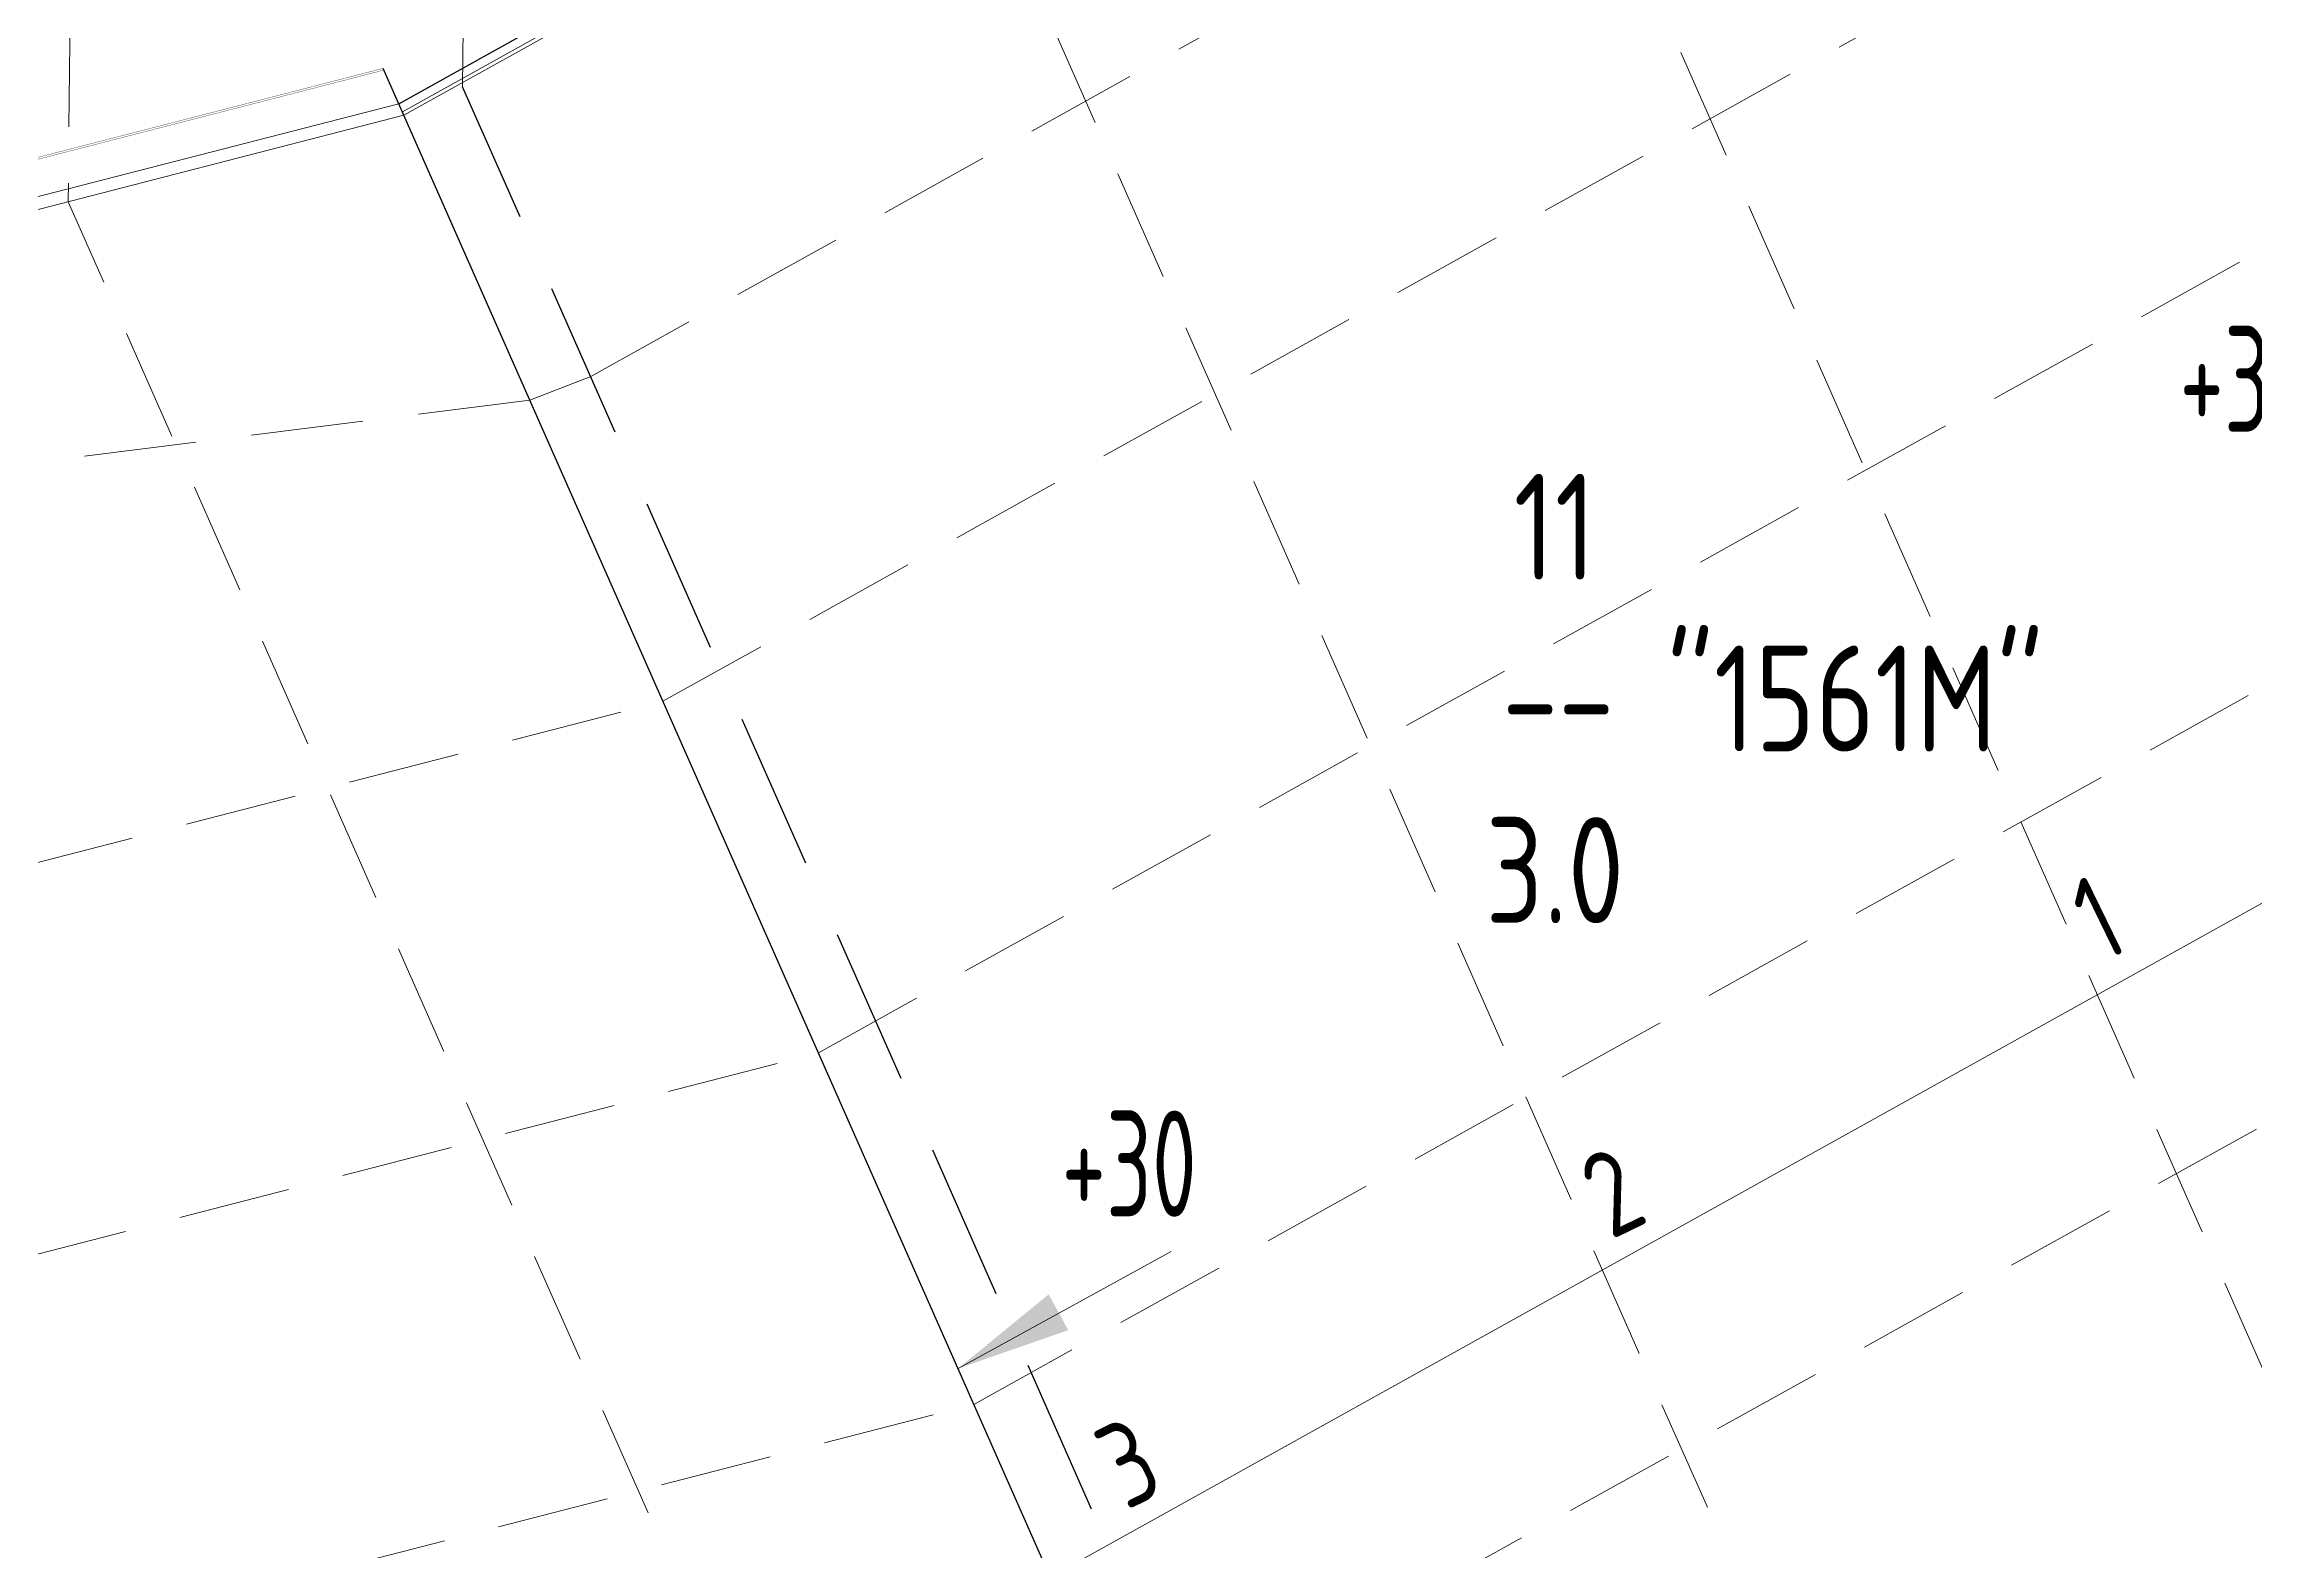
# Model space of a CAD drawing. Header units: millimetres. Extents: x 149544 to 197467, y -3118 to 25363.
# Drawn here: x 195524 to 196776, y 8783 to 9637 of the extents above; entities that cross this region are included whole.
import ezdxf

# ---------------------------------------------------------------- set-up
doc = ezdxf.new("R2010")
doc.units = ezdxf.units.MM
doc.header["$MEASUREMENT"] = 0
for name, pattern in [('K5LT32774', [0]), ('K5LT32778', [0]), ('K5LT32788', [0]), ('K5LT32803', [95.25, 63.5, -31.75]), ('K5LT32806', [133.350002, 88.900002, -44.450001]), ('K5LT32807', [0])]:
    doc.linetypes.add(name, pattern=pattern)
doc.layers.add('IDENT', color=7, linetype='Continuous')
doc.styles.add('KTEXTSTYLE', font='GOST_AU.SHX', dxfattribs={"width": 0.96, "height": 5})

# ---------------------------------------------------------------- blocks, each defined once
blk = doc.blocks.new('U14')
at = {"layer": 'IDENT', "color": 7, "char_height": 0.2, "attachment_point": 1, "style": 'KTEXTSTYLE'}
for s, insert in [('\\H3.5;\\W0.965;\\Q15;\\Q0;\\H60.00;11', (-150796.1, -8431.7)), ('\\H3.5;\\W0.965;\\Q15;\\Q0;\\H60.00;       -- "1561M"', (-151010.4, -8528.9)), ('\\H3.5;\\W0.965;\\Q15;\\Q0;\\H60.00;3.0', (-150812, -8626.1))]:
    blk.add_mtext(s, dxfattribs=dict(at, insert=insert))

msp = doc.modelspace()

# ---------------------------------------------------------------- hatches: boundary and pattern name
msp.add_hatch(color=0).paths.add_polyline_path([(196092.5, 8928.9), (196103.6, 8908.6), (196041.2, 8886.9)])

# ---------------------------------------------------------------- linework, layer by layer
at = {"color": 0, "linetype": 'K5LT32788'}
for p, q in [((195724.5, 9603.1), (196612.5, 10097.1)), ((196472.6, 7910.9), (195715.7, 9623.1))]:
    msp.add_line(p, q, dxfattribs=at)
at = {"color": 0, "linetype": 'K5LT32774', "lineweight": 18}
for p, q in [((195726.6, 9598.5), (196614.6, 10092.6)), ((195727.4, 9596.6), (196615.4, 10090.6)), ((191672.6, 8558.4), (195724.5, 9603.1)), ((191675.5, 8551.9), (195727.4, 9596.6))]:
    msp.add_line(p, q, dxfattribs=at)
at = {"color": 0, "linetype": 'K5LT32803', "lineweight": 18}
for p, q in [((195833.2, 9448.7), (196688.8, 9924.7)), ((195760.7, 9612.6), (195763.8, 9907)), ((197053.7, 8267.3), (196336.2, 9890.2)), ((195540.5, 9843.9), (195537.4, 9547.6)), ((195874.1, 9264.7), (196762.1, 9758.8)), ((196773.5, 8111.4), (196048.5, 9751.4)), ((195962.1, 9065.7), (196850.1, 9559.7)), ((195904.2, 8718), (195537.4, 9547.6)), ((196050.2, 8866.6), (196938.1, 9360.6)), ((191822.8, 8220.2), (195874.1, 9264.7)), ((196138.2, 8667.5), (197026.2, 9161.5)), ((191911.2, 8021.3), (195962.1, 9065.7)), ((191999.5, 7822.3), (196050.2, 8866.6))]:
    msp.add_line(p, q, dxfattribs=at)
at = {"color": 0, "linetype": 'K5LT32806'}
msp.add_line((196494.2, 7953.5), (195760.7, 9612.6), dxfattribs=at)
at = {"color": 0, "linetype": 'K5LT32778', "lineweight": 18}
msp.add_line((196086.9, 8765.1), (196974.8, 9259.2), dxfattribs=at)
at = {"color": 0, "linetype": 'K5LT32807', "lineweight": 18}
msp.add_line((196041.2, 8886.9), (196161.9, 8953.1), dxfattribs=at)
at = {"color": 0, "linetype": 'K5LT32788', "const_width": 0.18}
msp.add_lwpolyline([(192967.4, 8913.4), (195715.3, 9621.9), (195715.7, 9623.1), (192967.8, 8914.7)], dxfattribs=at)
at = {"color": 0, "linetype": 'K5LT32803', "lineweight": 18}
msp.add_lwpolyline([(195833.2, 9448.7), (195798.7, 9435.3), (195135.6, 9351.6)], dxfattribs=at)

# ---------------------------------------------------------------- block references
at = {"color": 0}
msp.add_blockref('U14', (347151.8, 17825.2), dxfattribs=at)

# ---------------------------------------------------------------- texts
at = {"color": 0, "char_height": 2.5, "attachment_point": 1, "style": 'KTEXTSTYLE'}
for insert in [(196732.7, 9477.2), (196099.8, 9032.9)]:
    msp.add_mtext('\\H3.5;\\W0.965;\\Q15;\\Q0;\\W0.765;\\H60.00;{\\c16711935;+30}', dxfattribs=dict(at, insert=insert))
at = {"color": 0, "char_height": 2.5, "attachment_point": 1, "rotation": 26, "style": 'KTEXTSTYLE'}
for s, insert in [('{\\H19.2x;\\W0.965;\\C6;1}', (196667.5, 9159.5)), ('{\\H19.2x;\\W0.965;\\C6;2}', (196389.7, 9002.7)), ('{\\H19.2x;\\W0.965;\\C6;3}', (196115.2, 8849.4))]:
    msp.add_mtext(s, dxfattribs=dict(at, insert=insert))

doc.saveas('drawing.dxf')
